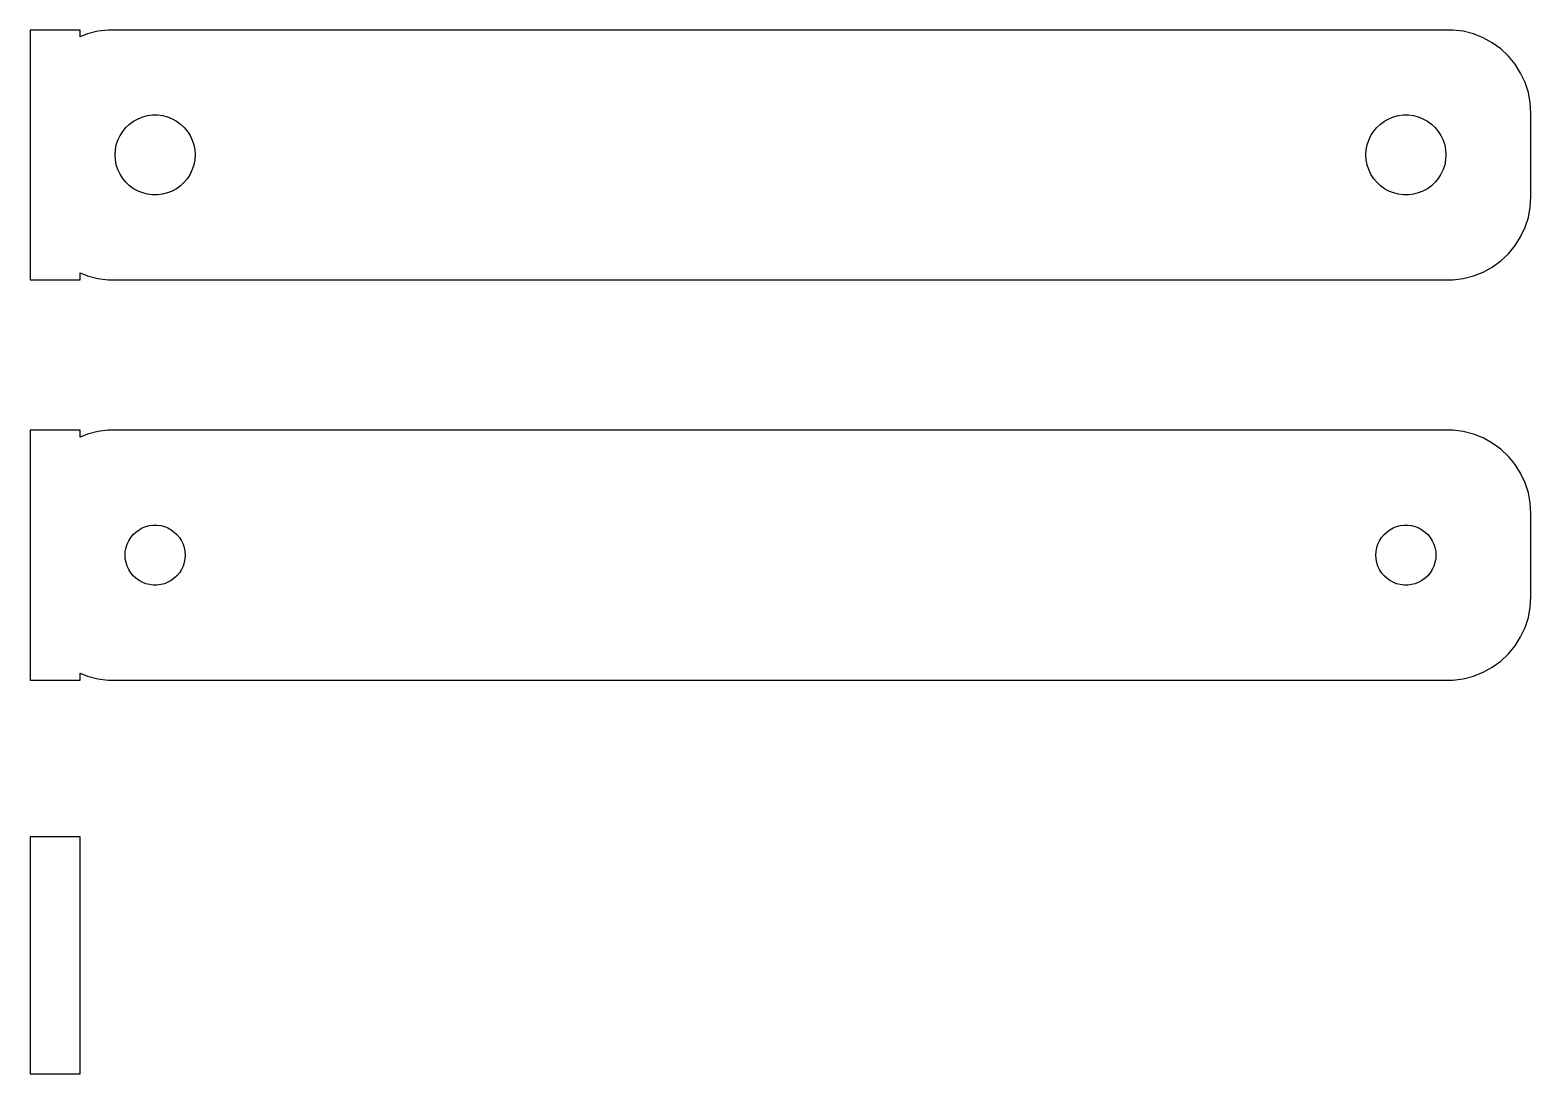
# Model space of a CAD drawing. Header units: metres. Extents: x -45 to 45, y -7.1 to 55.5.
import ezdxf

# ---------------------------------------------------------------- set-up
doc = ezdxf.new("R2010")
doc.units = ezdxf.units.M

msp = doc.modelspace()

# ---------------------------------------------------------------- linework, layer by layer
for p, q in [((-42, 55.4901), (-45, 55.4901)), ((-45, 55.4901), (-45, 40.5099)), ((-42, 55.0752), (-42, 55.4901)), ((-41.5451, 55.2553), (-42, 55.0752)), ((-40.9369, 55.4114), (-41.5451, 55.2553)), ((-40.3139, 55.4901), (-40.9369, 55.4114)), ((40.3139, 55.4901), (-40.3139, 55.4901)), ((40.9369, 55.4114), (40.3139, 55.4901)), ((41.5451, 55.2553), (40.9369, 55.4114)), ((42.1289, 55.0241), (41.5451, 55.2553)), ((42.6791, 54.7216), (42.1289, 55.0241)), ((43.1871, 54.3526), (42.6791, 54.7216)), ((43.6448, 53.9227), (43.1871, 54.3526)), ((44.0451, 53.4389), (43.6448, 53.9227)), ((44.3815, 52.9088), (44.0451, 53.4389)), ((44.6489, 52.3406), (44.3815, 52.9088)), ((44.8429, 51.7434), (44.6489, 52.3406)), ((44.9606, 51.1267), (44.8429, 51.7434)), ((45, 50.5), (44.9606, 51.1267)), ((45, 45.5), (45, 50.5)), ((-39.4416, 49.4107), (-39.2495, 49.6429)), ((-39.2495, 49.6429), (-39.0298, 49.8492)), ((-39.0298, 49.8492), (-38.786, 50.0264)), ((-38.786, 50.0264), (-38.5219, 50.1716)), ((-38.5219, 50.1716), (-38.2416, 50.2825)), ((-38.2416, 50.2825), (-37.9497, 50.3575)), ((-37.9497, 50.3575), (-37.6507, 50.3953)), ((-37.6507, 50.3953), (-37.3493, 50.3953)), ((-37.3493, 50.3953), (-37.0503, 50.3575)), ((-37.0503, 50.3575), (-36.7584, 50.2825)), ((-36.7584, 50.2825), (-36.4781, 50.1716)), ((-36.4781, 50.1716), (-36.214, 50.0264)), ((-36.214, 50.0264), (-35.9702, 49.8492)), ((-35.9702, 49.8492), (-35.7505, 49.6429)), ((-35.7505, 49.6429), (-35.5583, 49.4107)), ((35.5583, 49.4107), (35.7505, 49.6429)), ((35.7505, 49.6429), (35.9702, 49.8492)), ((35.9702, 49.8492), (36.214, 50.0264)), ((36.214, 50.0264), (36.4781, 50.1716)), ((36.4781, 50.1716), (36.7584, 50.2825)), ((36.7584, 50.2825), (37.0503, 50.3575)), ((37.0503, 50.3575), (37.3493, 50.3953)), ((37.3493, 50.3953), (37.6507, 50.3953)), ((37.6507, 50.3953), (37.9497, 50.3575)), ((37.9497, 50.3575), (38.2416, 50.2825)), ((38.2416, 50.2825), (38.5219, 50.1716)), ((38.5219, 50.1716), (38.786, 50.0264)), ((38.786, 50.0264), (39.0298, 49.8492)), ((39.0298, 49.8492), (39.2495, 49.6429)), ((39.2495, 49.6429), (39.4416, 49.4107)), ((-39.8246, 48.5968), (-39.7315, 48.8835)), ((-39.7315, 48.8835), (-39.6031, 49.1562)), ((-39.6031, 49.1562), (-39.4416, 49.4107)), ((-35.5583, 49.4107), (-35.3969, 49.1562)), ((-35.3969, 49.1562), (-35.2685, 48.8835)), ((-35.2685, 48.8835), (-35.1754, 48.5968)), ((35.1754, 48.5968), (35.2685, 48.8835)), ((35.2685, 48.8835), (35.3969, 49.1562)), ((35.3969, 49.1562), (35.5583, 49.4107)), ((39.4416, 49.4107), (39.6031, 49.1562)), ((39.6031, 49.1562), (39.7315, 48.8835)), ((39.7315, 48.8835), (39.8246, 48.5968)), ((-39.9, 48), (-39.8811, 48.3008)), ((-39.8811, 47.6992), (-39.9, 48)), ((-39.8811, 48.3008), (-39.8246, 48.5968)), ((-35.1754, 48.5968), (-35.1189, 48.3008)), ((-35.1189, 48.3008), (-35.1, 48)), ((-35.1, 48), (-35.1189, 47.6992)), ((35.1, 48), (35.1189, 48.3008)), ((35.1189, 47.6992), (35.1, 48)), ((35.1189, 48.3008), (35.1754, 48.5968)), ((39.8246, 48.5968), (39.8811, 48.3008)), ((39.8811, 48.3008), (39.9, 48)), ((39.9, 48), (39.8811, 47.6992)), ((-39.8246, 47.4032), (-39.8811, 47.6992)), ((-39.7315, 47.1165), (-39.8246, 47.4032)), ((-39.6031, 46.8438), (-39.7315, 47.1165)), ((-39.4416, 46.5893), (-39.6031, 46.8438)), ((-35.3969, 46.8438), (-35.5583, 46.5893)), ((-35.2685, 47.1165), (-35.3969, 46.8438)), ((-35.1754, 47.4032), (-35.2685, 47.1165)), ((-35.1189, 47.6992), (-35.1754, 47.4032)), ((35.1754, 47.4032), (35.1189, 47.6992)), ((35.2685, 47.1165), (35.1754, 47.4032)), ((35.3969, 46.8438), (35.2685, 47.1165)), ((35.5583, 46.5893), (35.3969, 46.8438)), ((39.6031, 46.8438), (39.4416, 46.5893)), ((39.7315, 47.1165), (39.6031, 46.8438)), ((39.8246, 47.4032), (39.7315, 47.1165)), ((39.8811, 47.6992), (39.8246, 47.4032)), ((-39.2495, 46.3571), (-39.4416, 46.5893)), ((-39.0298, 46.1508), (-39.2495, 46.3571)), ((-38.786, 45.9736), (-39.0298, 46.1508)), ((-38.5219, 45.8284), (-38.786, 45.9736)), ((-36.214, 45.9736), (-36.4781, 45.8284)), ((-35.9702, 46.1508), (-36.214, 45.9736)), ((-35.7505, 46.3571), (-35.9702, 46.1508)), ((-35.5583, 46.5893), (-35.7505, 46.3571)), ((35.7505, 46.3571), (35.5583, 46.5893)), ((35.9702, 46.1508), (35.7505, 46.3571)), ((36.214, 45.9736), (35.9702, 46.1508)), ((36.4781, 45.8284), (36.214, 45.9736)), ((38.786, 45.9736), (38.5219, 45.8284)), ((39.0298, 46.1508), (38.786, 45.9736)), ((39.2495, 46.3571), (39.0298, 46.1508)), ((39.4416, 46.5893), (39.2495, 46.3571)), ((-38.2416, 45.7175), (-38.5219, 45.8284)), ((-37.9497, 45.6425), (-38.2416, 45.7175)), ((-37.6507, 45.6047), (-37.9497, 45.6425)), ((-37.3493, 45.6047), (-37.6507, 45.6047)), ((-37.0503, 45.6425), (-37.3493, 45.6047)), ((-36.7584, 45.7175), (-37.0503, 45.6425)), ((-36.4781, 45.8284), (-36.7584, 45.7175)), ((36.7584, 45.7175), (36.4781, 45.8284)), ((37.0503, 45.6425), (36.7584, 45.7175)), ((37.3493, 45.6047), (37.0503, 45.6425)), ((37.6507, 45.6047), (37.3493, 45.6047)), ((37.9497, 45.6425), (37.6507, 45.6047)), ((38.2416, 45.7175), (37.9497, 45.6425)), ((38.5219, 45.8284), (38.2416, 45.7175)), ((44.9606, 44.8733), (45, 45.5)), ((44.6489, 43.6594), (44.8429, 44.2566)), ((44.8429, 44.2566), (44.9606, 44.8733)), ((44.3815, 43.0912), (44.6489, 43.6594)), ((43.6448, 42.0773), (44.0451, 42.5611)), ((44.0451, 42.5611), (44.3815, 43.0912)), ((42.6791, 41.2784), (43.1871, 41.6474)), ((43.1871, 41.6474), (43.6448, 42.0773)), ((-45, 40.5099), (-42, 40.5099)), ((-42, 40.9248), (-41.5451, 40.7447)), ((-42, 40.5099), (-42, 40.9248)), ((-41.5451, 40.7447), (-40.9369, 40.5886)), ((-40.9369, 40.5886), (-40.3139, 40.5099)), ((-40.3139, 40.5099), (40.3139, 40.5099)), ((40.3139, 40.5099), (40.9369, 40.5886)), ((40.9369, 40.5886), (41.5451, 40.7447)), ((41.5451, 40.7447), (42.1289, 40.9759)), ((42.1289, 40.9759), (42.6791, 41.2784)), ((-42, 31.4901), (-45, 31.4901)), ((-45, 31.4901), (-45, 16.5099)), ((-42, 31.0752), (-42, 31.4901)), ((-41.5451, 31.2553), (-42, 31.0752)), ((-40.9369, 31.4114), (-41.5451, 31.2553)), ((-40.3139, 31.4901), (-40.9369, 31.4114)), ((40.3139, 31.4901), (-40.3139, 31.4901)), ((40.9369, 31.4114), (40.3139, 31.4901)), ((41.5451, 31.2553), (40.9369, 31.4114)), ((42.1289, 31.0241), (41.5451, 31.2553)), ((42.6791, 30.7216), (42.1289, 31.0241)), ((43.1871, 30.3526), (42.6791, 30.7216)), ((43.6448, 29.9227), (43.1871, 30.3526)), ((44.0451, 29.4389), (43.6448, 29.9227)), ((44.3815, 28.9088), (44.0451, 29.4389)), ((44.6489, 28.3406), (44.3815, 28.9088)), ((44.8429, 27.7434), (44.6489, 28.3406)), ((44.9606, 27.1267), (44.8429, 27.7434)), ((45, 26.5), (44.9606, 27.1267)), ((45, 21.5), (45, 26.5)), ((-38.9562, 25.058), (-38.8121, 25.2322)), ((-38.8121, 25.2322), (-38.6474, 25.3869)), ((-38.6474, 25.3869), (-38.4645, 25.5198)), ((-38.4645, 25.5198), (-38.2664, 25.6287)), ((-38.2664, 25.6287), (-38.0562, 25.7119)), ((-38.0562, 25.7119), (-37.8373, 25.7681)), ((-37.8373, 25.7681), (-37.613, 25.7964)), ((-37.613, 25.7964), (-37.387, 25.7964)), ((-37.387, 25.7964), (-37.1627, 25.7681)), ((-37.1627, 25.7681), (-36.9438, 25.7119)), ((-36.9438, 25.7119), (-36.7336, 25.6287)), ((-36.7336, 25.6287), (-36.5355, 25.5198)), ((-36.5355, 25.5198), (-36.3526, 25.3869)), ((-36.3526, 25.3869), (-36.1879, 25.2322)), ((-36.1879, 25.2322), (-36.0438, 25.058)), ((36.0438, 25.058), (36.1879, 25.2322)), ((36.1879, 25.2322), (36.3526, 25.3869)), ((36.3526, 25.3869), (36.5355, 25.5198)), ((36.5355, 25.5198), (36.7336, 25.6287)), ((36.7336, 25.6287), (36.9438, 25.7119)), ((36.9438, 25.7119), (37.1627, 25.7681)), ((37.1627, 25.7681), (37.387, 25.7964)), ((37.387, 25.7964), (37.613, 25.7964)), ((37.613, 25.7964), (37.8373, 25.7681)), ((37.8373, 25.7681), (38.0562, 25.7119)), ((38.0562, 25.7119), (38.2664, 25.6287)), ((38.2664, 25.6287), (38.4645, 25.5198)), ((38.4645, 25.5198), (38.6474, 25.3869)), ((38.6474, 25.3869), (38.8121, 25.2322)), ((38.8121, 25.2322), (38.9562, 25.058)), ((-39.2858, 24.2256), (-39.2434, 24.4476)), ((-39.2434, 24.4476), (-39.1736, 24.6626)), ((-39.1736, 24.6626), (-39.0773, 24.8671)), ((-39.0773, 24.8671), (-38.9562, 25.058)), ((-36.0438, 25.058), (-35.9226, 24.8671)), ((-35.9226, 24.8671), (-35.8264, 24.6626)), ((-35.8264, 24.6626), (-35.7565, 24.4476)), ((-35.7565, 24.4476), (-35.7142, 24.2256)), ((35.7142, 24.2256), (35.7565, 24.4476)), ((35.7565, 24.4476), (35.8264, 24.6626)), ((35.8264, 24.6626), (35.9226, 24.8671)), ((35.9226, 24.8671), (36.0438, 25.058)), ((38.9562, 25.058), (39.0773, 24.8671)), ((39.0773, 24.8671), (39.1736, 24.6626)), ((39.1736, 24.6626), (39.2434, 24.4476)), ((39.2434, 24.4476), (39.2858, 24.2256)), ((-39.3, 24), (-39.2858, 24.2256)), ((-39.2858, 23.7744), (-39.3, 24)), ((-39.2434, 23.5524), (-39.2858, 23.7744)), ((-39.1736, 23.3374), (-39.2434, 23.5524)), ((-35.7565, 23.5524), (-35.8264, 23.3374)), ((-35.7142, 23.7744), (-35.7565, 23.5524)), ((-35.7142, 24.2256), (-35.7, 24)), ((-35.7, 24), (-35.7142, 23.7744)), ((35.7, 24), (35.7142, 24.2256)), ((35.7142, 23.7744), (35.7, 24)), ((35.7565, 23.5524), (35.7142, 23.7744)), ((35.8264, 23.3374), (35.7565, 23.5524)), ((39.2434, 23.5524), (39.1736, 23.3374)), ((39.2858, 23.7744), (39.2434, 23.5524)), ((39.2858, 24.2256), (39.3, 24)), ((39.3, 24), (39.2858, 23.7744)), ((-39.0773, 23.1329), (-39.1736, 23.3374)), ((-38.9562, 22.942), (-39.0773, 23.1329)), ((-38.8121, 22.7678), (-38.9562, 22.942)), ((-38.6474, 22.6131), (-38.8121, 22.7678)), ((-38.4645, 22.4802), (-38.6474, 22.6131)), ((-36.3526, 22.6131), (-36.5355, 22.4802)), ((-36.1879, 22.7678), (-36.3526, 22.6131)), ((-36.0438, 22.942), (-36.1879, 22.7678)), ((-35.9226, 23.1329), (-36.0438, 22.942)), ((-35.8264, 23.3374), (-35.9226, 23.1329)), ((35.9226, 23.1329), (35.8264, 23.3374)), ((36.0438, 22.942), (35.9226, 23.1329)), ((36.1879, 22.7678), (36.0438, 22.942)), ((36.3526, 22.6131), (36.1879, 22.7678)), ((36.5355, 22.4802), (36.3526, 22.6131)), ((38.6474, 22.6131), (38.4645, 22.4802)), ((38.8121, 22.7678), (38.6474, 22.6131)), ((38.9562, 22.942), (38.8121, 22.7678)), ((39.0773, 23.1329), (38.9562, 22.942)), ((39.1736, 23.3374), (39.0773, 23.1329)), ((-38.2664, 22.3713), (-38.4645, 22.4802)), ((-38.0562, 22.2881), (-38.2664, 22.3713)), ((-37.8373, 22.2319), (-38.0562, 22.2881)), ((-37.613, 22.2036), (-37.8373, 22.2319)), ((-37.387, 22.2036), (-37.613, 22.2036)), ((-37.1627, 22.2319), (-37.387, 22.2036)), ((-36.9438, 22.2881), (-37.1627, 22.2319)), ((-36.7336, 22.3713), (-36.9438, 22.2881)), ((-36.5355, 22.4802), (-36.7336, 22.3713)), ((36.7336, 22.3713), (36.5355, 22.4802)), ((36.9438, 22.2881), (36.7336, 22.3713)), ((37.1627, 22.2319), (36.9438, 22.2881)), ((37.387, 22.2036), (37.1627, 22.2319)), ((37.613, 22.2036), (37.387, 22.2036)), ((37.8373, 22.2319), (37.613, 22.2036)), ((38.0562, 22.2881), (37.8373, 22.2319)), ((38.2664, 22.3713), (38.0562, 22.2881)), ((38.4645, 22.4802), (38.2664, 22.3713)), ((44.8429, 20.2566), (44.9606, 20.8733)), ((44.9606, 20.8733), (45, 21.5)), ((44.6489, 19.6594), (44.8429, 20.2566)), ((44.0451, 18.5611), (44.3815, 19.0912)), ((44.3815, 19.0912), (44.6489, 19.6594)), ((43.1871, 17.6474), (43.6448, 18.0773)), ((43.6448, 18.0773), (44.0451, 18.5611)), ((42.1289, 16.9759), (42.6791, 17.2784)), ((42.6791, 17.2784), (43.1871, 17.6474)), ((-45, 16.5099), (-42, 16.5099)), ((-42, 16.9248), (-41.5451, 16.7447)), ((-42, 16.5099), (-42, 16.9248)), ((-41.5451, 16.7447), (-40.9369, 16.5886)), ((-40.9369, 16.5886), (-40.3139, 16.5099)), ((-40.3139, 16.5099), (40.3139, 16.5099)), ((40.3139, 16.5099), (40.9369, 16.5886)), ((40.9369, 16.5886), (41.5451, 16.7447)), ((41.5451, 16.7447), (42.1289, 16.9759)), ((-42, 7.1148), (-45, 7.1148)), ((-45, 7.1148), (-45, -7.1148)), ((-42, -7.1148), (-42, 7.1148)), ((-45, -7.1148), (-42, -7.1148))]:
    msp.add_line(p, q)

doc.saveas('drawing.dxf')
